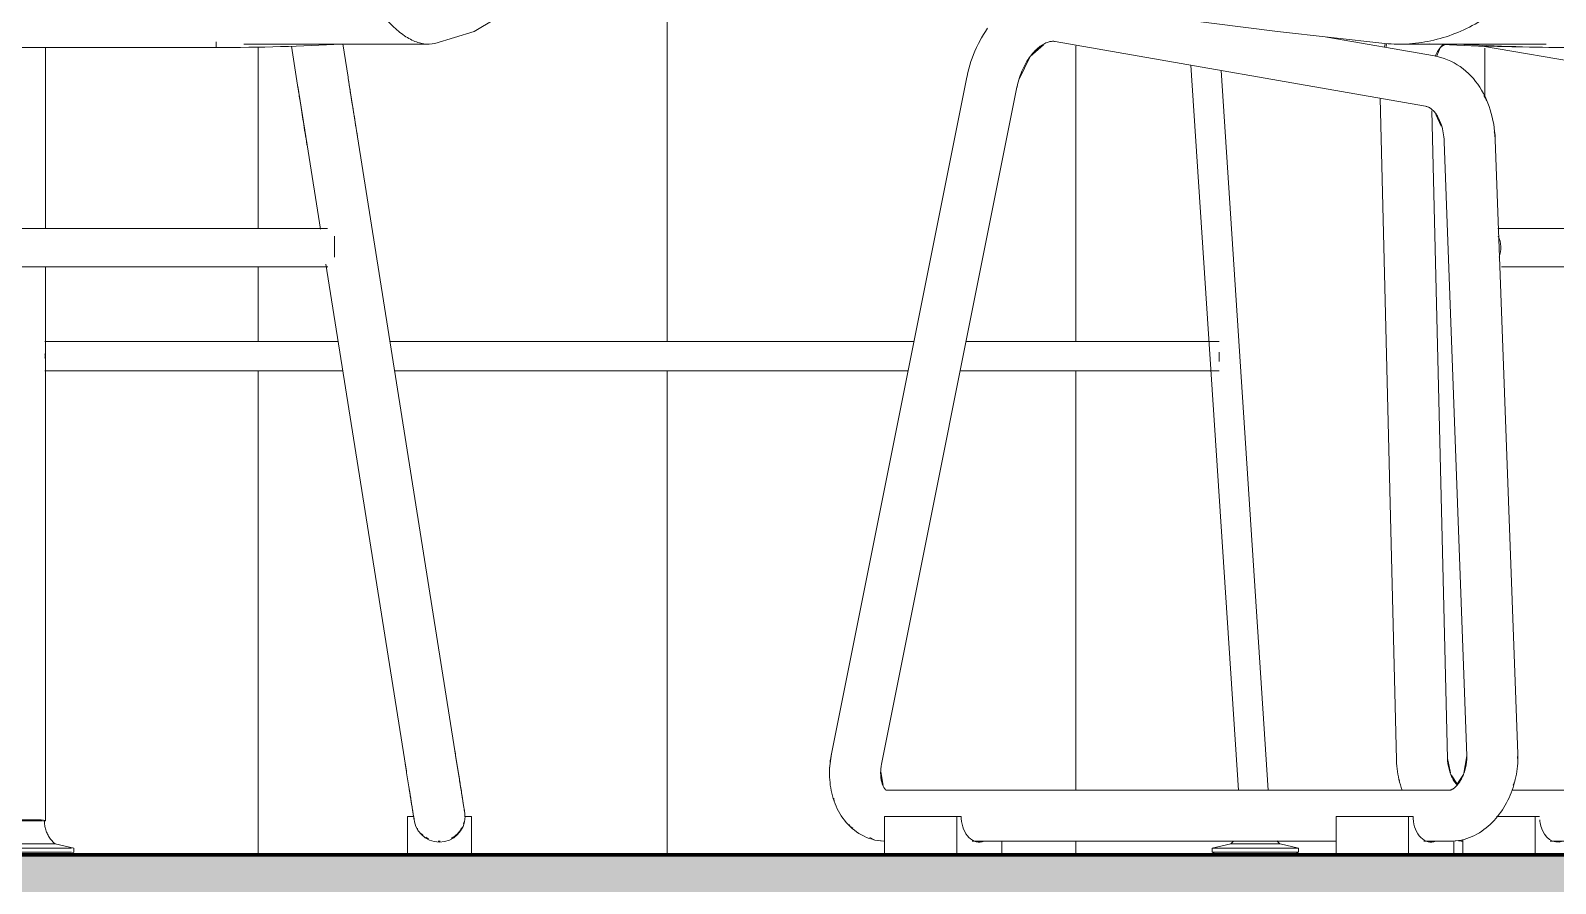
# Model space of a CAD drawing. Header units: inches. Extents: x 169 to 5088, y -73 to 356.
# Drawn here: x 291.43 to 321.26, y -0.56 to 16.12 of the extents above; entities that cross this region are included whole.
import ezdxf

# ---------------------------------------------------------------- set-up
doc = ezdxf.new("R2010")
doc.units = ezdxf.units.IN
doc.header["$MEASUREMENT"] = 0
for name, color, linetype, lineweight in [('A-WALL-PATT', 111, 'Continuous', 18), ('C-TOPO', 7, 'Continuous', 9), ('I-FURN', 30, 'Continuous', 9), ('I-FURN-PNLS', 30, 'Continuous', 9)]:
    doc.layers.add(name, color=color, linetype=linetype, lineweight=lineweight)

# ---------------------------------------------------------------- blocks, each defined once
blk = doc.blocks.new('Haworth_Pan-Table-Round - 59 dia-V12-Building Elevation - North')
at = {"layer": 'I-FURN-PNLS'}
for p, q in [((291.72, 12.25), (291.72, 15.788)), ((291.72, 12.25), (291.72, 15.788)), ((314.124, 15.442), (315.057, 1.264)), ((315.642, 1.264), (314.717, 15.339)), ((291.72, 0.669), (291.72, 11.5)), ((291.72, 10.03), (291.72, 11.5)), ((297.447, 10.04), (291.71, 10.04)), ((308.71, 10.04), (298.46, 10.04)), ((314.678, 10.04), (309.73, 10.04)), ((314.678, 9.828), (314.678, 9.754)), ((314.678, 9.754), (314.678, 9.649)), ((291.71, 9.468), (297.538, 9.468)), ((291.72, 0.669), (291.72, 9.478)), ((298.55, 9.468), (308.596, 9.468)), ((309.615, 9.468), (314.678, 9.468)), ((291.192, 0.669), (291.428, 0.669)), ((291.428, 0.669), (291.663, 0.669)), ((290.623, 0.134), (291.428, 0.134)), ((290.623, 0.051), (291.428, 0.051)), ((290.945, 0.216), (291.428, 0.216)), ((291.428, 0.216), (291.911, 0.216)), ((291.428, 0.134), (292.232, 0.134)), ((291.428, 0.051), (292.232, 0.051)), ((292.274, 0.134), (291.911, 0.216)), ((292.274, 0.134), (291.911, 0.216)), ((292.165, 0), (292.274, 0.051)), ((292.165, 0), (292.274, 0.051)), ((292.232, 0.134), (292.232, 0.134)), ((292.232, 0.051), (292.232, 0.051)), ((292.274, 0.051), (292.274, 0.134)), ((292.274, 0.051), (292.274, 0.134)), ((314.906, 0.216), (314.543, 0.134)), ((314.543, 0.134), (314.543, 0.051)), ((314.543, 0.134), (316.235, 0.134)), ((314.543, 0.051), (314.652, 0)), ((314.543, 0.051), (316.235, 0.051)), ((314.906, 0.216), (315.872, 0.216)), ((316.235, 0.134), (315.872, 0.216)), ((316.126, 0), (316.235, 0.051)), ((316.235, 0.051), (316.235, 0.134))]:
    blk.add_line(p, q, dxfattribs=at)
at = {"layer": 'I-FURN-PNLS', "flags": 128}
for points in [[(291.7, 0.669), (291.7, 0.646), (291.701, 0.623), (291.703, 0.601), (291.706, 0.578), (291.709, 0.555), (291.714, 0.533), (291.72, 0.511), (291.726, 0.489), (291.734, 0.467), (291.742, 0.445), (291.751, 0.424), (291.761, 0.404), (291.771, 0.383), (291.783, 0.363), (291.795, 0.344), (291.808, 0.325), (291.822, 0.307), (291.837, 0.289), (291.852, 0.272), (291.868, 0.255), (291.884, 0.239), (291.901, 0.224), (291.911, 0.216)], [(291.7, 0.646), (291.701, 0.623), (291.703, 0.601), (291.706, 0.578), (291.709, 0.555)], [(291.742, 0.445), (291.751, 0.424), (291.761, 0.404), (291.771, 0.383), (291.783, 0.363), (291.795, 0.344), (291.808, 0.325), (291.822, 0.307), (291.837, 0.289), (291.852, 0.272), (291.868, 0.255)], [(314.906, 0.216), (314.923, 0.231), (314.94, 0.247), (314.956, 0.263)], [(315.813, 0.272), (315.829, 0.255), (315.845, 0.239), (315.862, 0.224), (315.872, 0.216)]]:
    blk.add_lwpolyline(points, dxfattribs=at)
at = {"layer": 'I-FURN-PNLS'}
for start, end in [(0, 9.0479), (352.105, 360)]:
    blk.add_arc((291.428, 9.754), 0.286, start, end, dxfattribs=at)
for major_axis, start_param, end_param in [((-0.292, 0), 4.712389, 6.806784), ((0.292, 0), 5.759587, 7.853982), ((-0.292, 0), 2.879793, 3.141593)]:
    blk.add_ellipse((291.428, 0.669), major_axis=major_axis, ratio=0.065635, start_param=start_param, end_param=end_param, dxfattribs=at)
blk = doc.blocks.new('Haworth_Chair_Hi-Pad_Chair - Chair-V13-Building Elevation - North')
at = {"layer": 'I-FURN'}
for p, q in [((295.06, 15.899), (295.06, 15.788)), ((295.06, 15.788), (295.06, 15.899)), ((295.604, 15.852), (299.212, 15.852)), ((296.531, 15.812), (296.651, 15.053)), ((297.639, 15.21), (297.536, 15.859)), ((287.795, 15.788), (295.06, 15.788)), ((296.655, 15.03), (296.837, 13.884)), ((297.641, 15.199), (297.643, 15.186)), ((297.824, 14.041), (297.643, 15.186)), ((299.73, 2.034), (297.824, 14.041)), ((296.837, 13.884), (297.098, 12.236)), ((297.241, 12.25), (285.617, 12.25)), ((297.376, 12.1), (297.376, 11.687)), ((285.573, 11.5), (297.243, 11.5)), ((297.207, 11.55), (298.743, 1.877)), ((298.743, 1.877), (298.756, 1.796)), ((299.743, 1.953), (299.73, 2.034)), ((298.803, 0.75), (298.803, 0)), ((298.928, 0.75), (298.803, 0.75)), ((300.053, 0.75), (299.928, 0.75)), ((300.053, 0), (300.053, 0.75)), ((299.004, 0.498), (298.993, 0.515))]:
    blk.add_line(p, q, dxfattribs=at)
at = {"layer": 'I-FURN', "flags": 128}
for points in [[(300.51, 16.341), (300.108, 16.098), (299.336, 15.866)], [(296.651, 15.053), (296.653, 15.045), (296.654, 15.034), (296.656, 15.021), (296.659, 15.005), (296.662, 14.988), (296.665, 14.968), (296.668, 14.946), (296.672, 14.922), (296.676, 14.895), (296.681, 14.867), (296.686, 14.836), (296.691, 14.803), (296.696, 14.769), (296.702, 14.733), (296.708, 14.694), (296.715, 14.654), (296.721, 14.612), (296.728, 14.569), (296.735, 14.524), (296.743, 14.478), (296.75, 14.43), (296.758, 14.38), (296.766, 14.33), (296.774, 14.278), (296.783, 14.225), (296.791, 14.171), (296.8, 14.116), (296.809, 14.061), (296.818, 14.004), (296.827, 13.947), (296.836, 13.889), (296.837, 13.884)], [(297.824, 14.041), (297.815, 14.099), (297.806, 14.156), (297.797, 14.213), (297.788, 14.268), (297.78, 14.323), (297.771, 14.377), (297.763, 14.43), (297.754, 14.482), (297.746, 14.533), (297.739, 14.582), (297.731, 14.63), (297.723, 14.677), (297.716, 14.722), (297.709, 14.766), (297.703, 14.807), (297.696, 14.848), (297.69, 14.886), (297.684, 14.923), (297.679, 14.957), (297.674, 14.99), (297.669, 15.021), (297.664, 15.05), (297.66, 15.076), (297.656, 15.101), (297.653, 15.123), (297.65, 15.143), (297.647, 15.161), (297.644, 15.176), (297.642, 15.19), (297.64, 15.201), (297.639, 15.209), (297.639, 15.21)], [(298.743, 1.877), (298.749, 1.838), (298.755, 1.799), (298.761, 1.76), (298.768, 1.72), (298.774, 1.681), (298.78, 1.642), (298.786, 1.602), (298.793, 1.563), (298.799, 1.524), (298.805, 1.485), (298.811, 1.446), (298.817, 1.408), (298.823, 1.37), (298.829, 1.333), (298.835, 1.296), (298.841, 1.26), (298.846, 1.224), (298.852, 1.19), (298.857, 1.156), (298.862, 1.122), (298.868, 1.09), (298.873, 1.059), (298.877, 1.028), (298.882, 0.999), (298.887, 0.971), (298.891, 0.944), (298.895, 0.918), (298.899, 0.893), (298.903, 0.87), (298.906, 0.848), (298.909, 0.827), (298.913, 0.807), (298.915, 0.789), (298.918, 0.772), (298.92, 0.757), (298.923, 0.743), (298.925, 0.731), (298.926, 0.72), (298.928, 0.711), (298.929, 0.703), (298.93, 0.697), (298.931, 0.693), (298.931, 0.69), (298.931, 0.688), (298.931, 0.688)], [(299.919, 0.845), (299.919, 0.846), (299.919, 0.848), (299.918, 0.852), (299.917, 0.858), (299.916, 0.865), (299.915, 0.873), (299.913, 0.883), (299.911, 0.895), (299.909, 0.908), (299.907, 0.923), (299.904, 0.939), (299.901, 0.957), (299.898, 0.976), (299.895, 0.996), (299.892, 1.017), (299.888, 1.04), (299.884, 1.065), (299.88, 1.09), (299.876, 1.117), (299.871, 1.145), (299.867, 1.173), (299.862, 1.203), (299.857, 1.234), (299.852, 1.266), (299.847, 1.299), (299.842, 1.333), (299.836, 1.367), (299.831, 1.402), (299.825, 1.438), (299.819, 1.475), (299.813, 1.512), (299.807, 1.549), (299.801, 1.588), (299.795, 1.626), (299.789, 1.665), (299.783, 1.704), (299.776, 1.743), (299.77, 1.782), (299.764, 1.822), (299.758, 1.861), (299.751, 1.901), (299.745, 1.94), (299.739, 1.979), (299.733, 2.018), (299.73, 2.034)], [(299.743, 1.953), (299.749, 1.914), (299.756, 1.874), (299.762, 1.835), (299.768, 1.795), (299.774, 1.756), (299.781, 1.717), (299.787, 1.677), (299.793, 1.639), (299.799, 1.6), (299.805, 1.562), (299.811, 1.524), (299.817, 1.487), (299.823, 1.45), (299.829, 1.414), (299.834, 1.378), (299.84, 1.344), (299.845, 1.31), (299.851, 1.277), (299.856, 1.245), (299.861, 1.213), (299.865, 1.183), (299.87, 1.154), (299.874, 1.126), (299.879, 1.099), (299.883, 1.073), (299.887, 1.048), (299.89, 1.025), (299.894, 1.003), (299.897, 0.982)], [(298.783, 1.626), (298.776, 1.665), (298.77, 1.705), (298.764, 1.744), (298.758, 1.783)], [(298.897, 0.908), (298.892, 0.933), (298.888, 0.96), (298.884, 0.988), (298.879, 1.017), (298.875, 1.047), (298.87, 1.078), (298.865, 1.109), (298.859, 1.142), (298.854, 1.176), (298.849, 1.21), (298.843, 1.246), (298.837, 1.281)], [(298.921, 0.752), (298.919, 0.766), (298.916, 0.782), (298.914, 0.8), (298.911, 0.819), (298.907, 0.839), (298.904, 0.861), (298.9, 0.884)], [(299.911, 0.646), (299.905, 0.627), (299.899, 0.608)], [(299.912, 0.887), (299.914, 0.876), (299.915, 0.867), (299.917, 0.86), (299.918, 0.854), (299.918, 0.849), (299.919, 0.846), (299.919, 0.845), (299.919, 0.845)], [(299.919, 0.845), (299.922, 0.825), (299.924, 0.805), (299.925, 0.785), (299.925, 0.765), (299.925, 0.745)], [(299.11, 0.379), (299.095, 0.392), (299.08, 0.405), (299.066, 0.419)], [(299.211, 0.315), (299.193, 0.324), (299.176, 0.333), (299.159, 0.344)], [(299.868, 0.535), (299.858, 0.517), (299.848, 0.5), (299.837, 0.483), (299.825, 0.467), (299.813, 0.451), (299.8, 0.436), (299.787, 0.421), (299.773, 0.407), (299.758, 0.393), (299.743, 0.38), (299.727, 0.368), (299.711, 0.356), (299.694, 0.345), (299.677, 0.335), (299.66, 0.325)], [(299.444, 0.267), (299.424, 0.267), (299.404, 0.267)]]:
    blk.add_lwpolyline(points, dxfattribs=at)
at = {"layer": 'I-FURN'}
blk.add_arc((299.428, 0.75), 0.5, 180, 360, dxfattribs=at)
blk.add_ellipse((295.06, 16.317), major_axis=(5.061, 0), ratio=0.104528, start_param=4.712389, end_param=5.215497, dxfattribs=at)
blk.add_open_spline([(299.336, 15.866), (299.266, 15.85), (299.123, 15.845), (298.892, 15.921), (298.653, 16.072), (298.496, 16.222), (298.418, 16.308)], degree=3, dxfattribs=at)
blk = doc.blocks.new('Haworth_Chair_Hi-Pad_Chair - Chair-V17-Building Elevation - North')
at = {"layer": 'I-FURN'}
for p, q in [((309.999, 15.921), (309.982, 15.871)), ((317.962, 15.865), (317.943, 15.788)), ((318.948, 15.612), (318.915, 15.619)), ((318.916, 14.48), (319.023, 14.251)), ((307.061, 1.696), (307.095, 1.973)), ((319.203, 1.602), (319.147, 1.887)), ((319.467, 1.598), (319.524, 1.937)), ((320.514, 1.882), (320.523, 1.974)), ((308.105, 1.356), (308.064, 1.621)), ((319.343, 1.375), (319.218, 1.567)), ((319.328, 1.375), (319.458, 1.575)), ((315.057, 1.267), (308.209, 1.267)), ((318.264, 1.267), (315.642, 1.267)), ((318.206, 1.439), (318.201, 1.472)), ((321.684, 1.267), (320.408, 1.267)), ((307.15, 1.046), (307.141, 1.112)), ((307.945, 0.291), (307.849, 0.343)), ((307.945, 0.291), (308.133, 0.27)), ((310.431, 0.267), (314.945, 0.267)), ((315.833, 0.267), (316.972, 0.267))]:
    blk.add_line(p, q, dxfattribs=at)
at = {"layer": 'I-FURN', "flags": 128}
for points in [[(311.245, 15.843), (310.986, 15.613), (310.763, 15.157)], [(319.093, 15.846), (319.013, 15.793), (318.929, 15.612)], [(319.859, 14.847), (319.894, 14.8), (319.908, 14.746)], [(320.062, 14.142), (320.076, 14.089), (320.082, 13.981)], [(320.431, 1.364), (320.466, 1.439), (320.469, 1.472)], [(307.516, 0.525), (307.46, 0.555), (307.434, 0.595)]]:
    blk.add_lwpolyline(points, dxfattribs=at)
blk = doc.blocks.new('Haworth_Chair_Hi-Pad_Chair - Chair-V18-Building Elevation - North')
at = {"layer": 'I-FURN'}
for p, q in [((311.475, 15.905), (318.718, 14.639)), ((318.89, 15.624), (316.79, 15.991)), ((318.202, 15.852), (321.076, 15.852)), ((319.831, 15.812), (326.807, 14.638)), ((318.948, 15.612), (318.89, 15.624)), ((320.404, 15.799), (321.174, 15.79)), ((309.744, 15.206), (307.095, 1.973)), ((308.076, 1.776), (310.725, 15.01)), ((317.832, 14.794), (318.147, 1.862)), ((318.729, 14.637), (318.718, 14.639)), ((319.147, 1.887), (318.839, 14.548)), ((319.083, 13.944), (319.524, 1.937)), ((320.523, 1.974), (320.082, 13.981)), ((328.306, 12.25), (320.131, 12.25)), ((320.201, 11.5), (328.306, 11.5)), ((308.163, 1.267), (308.163, 1.267)), ((319.198, 1.267), (308.163, 1.267)), ((330.506, 1.267), (320.408, 1.267)), ((308.133, 0), (308.133, 0.75)), ((308.133, 0.75), (309.547, 0.75)), ((309.636, 0.75), (309.547, 0.75)), ((309.547, 0.75), (309.547, 0)), ((316.972, 0), (316.972, 0.75)), ((316.972, 0.75), (318.386, 0.75)), ((318.475, 0.75), (318.386, 0.75)), ((318.386, 0.75), (318.386, 0)), ((320.105, 0.75), (320.861, 0.75)), ((320.861, 0.75), (320.861, 0)), ((320.95, 0.75), (320.861, 0.75)), ((319.447, 0), (319.447, 0.303)), ((309.849, 0.267), (316.972, 0.267)), ((310.431, 0), (310.431, 0.273)), ((318.687, 0.267), (319.198, 0.267)), ((319.27, 0), (319.27, 0.275)), ((321.159, 0.267), (328.286, 0.267))]:
    blk.add_line(p, q, dxfattribs=at)
at = {"layer": 'I-FURN', "flags": 128}
for points in [[(310.149, 16.163), (310.108, 16.103), (310.069, 16.042), (310.032, 15.98), (309.997, 15.916), (309.963, 15.851), (309.932, 15.785), (309.902, 15.718), (309.874, 15.65), (309.848, 15.581), (309.824, 15.511), (309.802, 15.441), (309.782, 15.37), (309.764, 15.298), (309.748, 15.226), (309.744, 15.206)], [(317.924, 15.866), (315.822, 16.098), (313.914, 16.341)], [(311.475, 15.905), (311.462, 15.907), (311.448, 15.909), (311.434, 15.909), (311.419, 15.909), (311.404, 15.907), (311.387, 15.905), (311.37, 15.902), (311.352, 15.898), (311.334, 15.892), (311.314, 15.885), (311.293, 15.877), (311.272, 15.867), (311.25, 15.855), (311.228, 15.842), (311.205, 15.827), (311.181, 15.811), (311.157, 15.793), (311.133, 15.773), (311.109, 15.751), (311.084, 15.728), (311.06, 15.703), (311.036, 15.676), (311.012, 15.647), (310.988, 15.617), (310.965, 15.585), (310.943, 15.552), (310.921, 15.518), (310.899, 15.482), (310.879, 15.445), (310.859, 15.406), (310.84, 15.367), (310.822, 15.326), (310.805, 15.285), (310.789, 15.242), (310.774, 15.199), (310.761, 15.156), (310.748, 15.112), (310.737, 15.067), (310.727, 15.022), (310.725, 15.01)], [(317.935, 15.866), (317.924, 15.832), (317.912, 15.793)], [(320.496, 15.798), (319.754, 15.814), (318.906, 15.851), (318.789, 15.858)], [(319.058, 15.839), (319.044, 15.826), (319.029, 15.811), (319.014, 15.794), (318.999, 15.776), (318.984, 15.756), (318.969, 15.734), (318.955, 15.711), (318.941, 15.685), (318.927, 15.658), (318.914, 15.63)], [(318.948, 15.612), (319.016, 15.595), (319.084, 15.574), (319.149, 15.549), (319.214, 15.52), (319.276, 15.488), (319.337, 15.452), (319.395, 15.414), (319.451, 15.372), (319.505, 15.327), (319.557, 15.28), (319.606, 15.231), (319.653, 15.179), (319.697, 15.125), (319.739, 15.069), (319.778, 15.011), (319.815, 14.952), (319.849, 14.891), (319.881, 14.828), (319.91, 14.764), (319.937, 14.699), (319.962, 14.633), (319.984, 14.566), (320.004, 14.497), (320.022, 14.428), (320.037, 14.358), (320.051, 14.288), (320.062, 14.216), (320.07, 14.145), (320.077, 14.072), (320.081, 14), (320.082, 13.981)], [(318.729, 14.637), (318.742, 14.633), (318.755, 14.629), (318.768, 14.624), (318.781, 14.619), (318.794, 14.612), (318.807, 14.604), (318.821, 14.595), (318.835, 14.584), (318.85, 14.572), (318.864, 14.559), (318.879, 14.544), (318.894, 14.528), (318.909, 14.509), (318.924, 14.489), (318.939, 14.468), (318.953, 14.444), (318.967, 14.419), (318.981, 14.392), (318.994, 14.363), (319.007, 14.333), (319.019, 14.301), (319.03, 14.268), (319.04, 14.233), (319.049, 14.197), (319.058, 14.159), (319.065, 14.12), (319.071, 14.08), (319.076, 14.04), (319.08, 13.998), (319.082, 13.955), (319.083, 13.944)], [(307.945, 0.291), (307.891, 0.305), (307.837, 0.322), (307.784, 0.342), (307.733, 0.365), (307.683, 0.39), (307.635, 0.419), (307.588, 0.449), (307.544, 0.482), (307.501, 0.517), (307.46, 0.554), (307.422, 0.593), (307.386, 0.634), (307.351, 0.676), (307.319, 0.719), (307.289, 0.763), (307.261, 0.809), (307.234, 0.856), (307.21, 0.903), (307.188, 0.952), (307.167, 1.001), (307.149, 1.051), (307.132, 1.101), (307.117, 1.152), (307.104, 1.204), (307.092, 1.256), (307.082, 1.309), (307.074, 1.361), (307.068, 1.414), (307.063, 1.468), (307.06, 1.521), (307.058, 1.575), (307.058, 1.628), (307.06, 1.682), (307.063, 1.736), (307.068, 1.79), (307.074, 1.843), (307.082, 1.896), (307.091, 1.95), (307.095, 1.973)], [(318.259, 1.265), (318.241, 1.316), (318.225, 1.367), (318.211, 1.419), (318.198, 1.472), (318.186, 1.524), (318.176, 1.577), (318.167, 1.631), (318.16, 1.684), (318.154, 1.738), (318.15, 1.791), (318.148, 1.845), (318.147, 1.862)], [(319.333, 1.366), (319.321, 1.38), (319.309, 1.396), (319.297, 1.413), (319.285, 1.431), (319.273, 1.449), (319.261, 1.469), (319.25, 1.489), (319.239, 1.511), (319.228, 1.532), (319.219, 1.555), (319.209, 1.578), (319.2, 1.602), (319.192, 1.626), (319.184, 1.651), (319.177, 1.676), (319.171, 1.701), (319.165, 1.727), (319.16, 1.752), (319.156, 1.778), (319.153, 1.803), (319.15, 1.829), (319.148, 1.854), (319.147, 1.879), (319.147, 1.887)], [(319.198, 0.267), (319.254, 0.268), (319.31, 0.273), (319.365, 0.28), (319.42, 0.291), (319.473, 0.304), (319.526, 0.32), (319.577, 0.338), (319.628, 0.359), (319.677, 0.382), (319.724, 0.407), (319.771, 0.434), (319.816, 0.463), (319.86, 0.494), (319.902, 0.527), (319.943, 0.561), (319.983, 0.596), (320.021, 0.633), (320.058, 0.672), (320.094, 0.711), (320.128, 0.752), (320.161, 0.794), (320.192, 0.837), (320.222, 0.881), (320.251, 0.926), (320.278, 0.972), (320.304, 1.019), (320.328, 1.067), (320.352, 1.115), (320.373, 1.165), (320.394, 1.214), (320.412, 1.265), (320.43, 1.316), (320.446, 1.367), (320.46, 1.419), (320.474, 1.472), (320.485, 1.524), (320.495, 1.577), (320.504, 1.631), (320.511, 1.684), (320.517, 1.738), (320.521, 1.791), (320.524, 1.845), (320.525, 1.899), (320.524, 1.952), (320.523, 1.974)], [(319.198, 1.267), (319.199, 1.267), (319.2, 1.267), (319.202, 1.267), (319.205, 1.268), (319.208, 1.268), (319.213, 1.27), (319.218, 1.272), (319.225, 1.274), (319.232, 1.278), (319.24, 1.282), (319.249, 1.287), (319.258, 1.293), (319.268, 1.3), (319.279, 1.308), (319.29, 1.318), (319.302, 1.328), (319.313, 1.339), (319.325, 1.352), (319.338, 1.366), (319.35, 1.38), (319.362, 1.396), (319.374, 1.413), (319.387, 1.431), (319.398, 1.449), (319.41, 1.469), (319.421, 1.489), (319.432, 1.511), (319.443, 1.532), (319.453, 1.555), (319.462, 1.578), (319.471, 1.602), (319.479, 1.626), (319.487, 1.651), (319.494, 1.676), (319.5, 1.701), (319.506, 1.727), (319.511, 1.752), (319.515, 1.778), (319.518, 1.803), (319.521, 1.829), (319.523, 1.854), (319.524, 1.879), (319.525, 1.903), (319.524, 1.928), (319.524, 1.937)], [(308.166, 1.266), (308.166, 1.266), (308.165, 1.266), (308.164, 1.267), (308.162, 1.268), (308.159, 1.27), (308.156, 1.273), (308.153, 1.276), (308.148, 1.281), (308.144, 1.286), (308.138, 1.292), (308.133, 1.3), (308.127, 1.309), (308.121, 1.319), (308.115, 1.33), (308.109, 1.342), (308.103, 1.355), (308.097, 1.37), (308.091, 1.386), (308.086, 1.402), (308.08, 1.42), (308.076, 1.439), (308.071, 1.459), (308.068, 1.479), (308.065, 1.501), (308.062, 1.523), (308.06, 1.546), (308.059, 1.569), (308.058, 1.593), (308.058, 1.618), (308.059, 1.642), (308.061, 1.668), (308.063, 1.693), (308.066, 1.718), (308.07, 1.744), (308.075, 1.769), (308.076, 1.776)], [(307.945, 0.291), (308.001, 0.28), (308.057, 0.272), (308.113, 0.268)], [(319.447, 0.267), (319.417, 0.268), (319.361, 0.273), (319.306, 0.28)]]:
    blk.add_lwpolyline(points, dxfattribs=at)
at = {"layer": 'I-FURN'}
for centre, major_axis, ratio, start_param, end_param in [((317.925, 16.317), (-5.047, 0.375), 0.073913, 1.855833, 2.358941), ((319.926, 11.875), (0, 0.375), 0.707107, 4.18879, 5.35851), ((309.989, 0.75), (0, 0.5), 0.707107, 1.570796, 1.642596), ((309.989, 0.75), (0, 0.5), 0.707107, 1.651354, 3.403392), ((318.828, 0.75), (0, 0.5), 0.707107, 1.570796, 1.651178), ((318.828, 0.75), (0, 0.5), 0.707107, 1.651354, 3.403392), ((321.303, 0.75), (0, 0.5), 0.707107, 1.695776, 1.953801), ((321.303, 0.75), (0, 0.5), 0.707107, 1.957443, 3.403392)]:
    blk.add_ellipse(centre, major_axis=major_axis, ratio=ratio, start_param=start_param, end_param=end_param, dxfattribs=at)
blk.add_open_spline([(319.796, 16.308), (319.652, 16.222), (319.355, 16.072), (318.885, 15.921), (318.403, 15.845), (318.083, 15.85), (317.924, 15.866)], degree=3, dxfattribs=at)

msp = doc.modelspace()

# ---------------------------------------------------------------- hatches: boundary and pattern name
at = {"layer": 'A-WALL-PATT', "lineweight": 9}
h = msp.add_hatch(dxfattribs=at)
h.set_pattern_fill('FP_1', color=256, style=0, pattern_type=2)
h.set_pattern_definition([(90, (-1424.126, -412.437), (-8, 5e-16), [])])
h.paths.add_polyline_path([(268.252, 0), (272.424, 0), (272.424, 0.269), (267.926, 0.247), (267.95, 0.209), (268.313, 0.134), (268.313, 0.051), (268.232, 0)], flags=0)
h.paths.add_polyline_path([(342.11, 0), (365.812, 0), (365.812, 141.617), (201.187, 141.617), (201.187, 129.47), (199.312, 129.47), (199.312, 0), (244.678, 0), (244.678, 0.269), (243.916, 0.296), (243.686, 0.35), (243.453, 0.446), (243.297, 0.546), (243.052, 0.759), (242.903, 0.953), (242.772, 1.191), (242.702, 1.486), (242.724, 2.223), (245.31, 14.36), (245.595, 14.865), (245.834, 15.116), (246.124, 15.339), (246.378, 15.468), (246.783, 15.595), (247.243, 15.662), (253.123, 16.387), (253.056, 16.488), (246.295, 15.796), (245.267, 15.817), (245.144, 15.932), (245.108, 15.944), (244.712, 16.085), (244.32, 16.308), (243.837, 16.742), (243.48, 17.284), (243.269, 17.898), (243.22, 18.545), (243.241, 19.395), (243.209, 20.555), (243.395, 24.208), (242.906, 26.589), (241.813, 30.331), (241.659, 31.242), (241.82, 31.388), (241.969, 31.464), (241.923, 31.704), (242.02, 31.697), (242.107, 31.47), (242.226, 31.476), (242.393, 31.419), (242.424, 31.418), (242.568, 30.939), (242.868, 30.953), (243.162, 30.863), (243.398, 30.69), (243.567, 30.442), (243.997, 29.038), (244.722, 26.548), (245.178, 24.117), (245.141, 24.116), (244.93, 20.32), (244.836, 20.079), (244.643, 19.849), (244.384, 19.696), (244.089, 19.639), (244.032, 18.503), (244.052, 18.134), (244.149, 17.777), (244.32, 17.449), (244.571, 17.149), (244.874, 16.917), (245.289, 16.741), (245.586, 16.675), (245.736, 16.675), (245.791, 16.97), (245.885, 17.16), (246.027, 17.327), (246.207, 17.455), (246.336, 17.518), (246.802, 17.59), (252.536, 18.192), (252.521, 18.581), (252.693, 24.202), (252.789, 24.224), (252.664, 25.334), (252.551, 27.06), (252.466, 27.88), (252.58, 29.092), (252.992, 30.213), (253.608, 31.018), (254.405, 31.525), (255.449, 31.707), (257.549, 31.703), (258.567, 31.525), (259.659, 30.955), (260.62, 30.111), (261.471, 28.972), (262.095, 27.705), (262.582, 26.071), (262.813, 24.879), (262.911, 24.177), (263.06, 24.161), (262.834, 18.747), (264.526, 18.886), (266.62, 18.966), (268.378, 18.966), (268.879, 26.438), (269.146, 27.284), (269.796, 27.892), (270.657, 28.113), (284.812, 28.113), (284.835, 28.164), (263.303, 28.164), (261.928, 28.727), (261.928, 29), (285.196, 29), (285.236, 29.092), (286.169, 30.223), (287.232, 31.003), (288.611, 31.533), (289.986, 31.707), (292.898, 31.703), (294.309, 31.525), (295.656, 30.98), (296.789, 30.129), (297.712, 29), (320.928, 29), (320.928, 28.703), (319.484, 28.164), (298.021, 28.164), (298.043, 28.113), (312.198, 28.103), (313.06, 27.892), (313.71, 27.284), (313.989, 26.4), (314.478, 18.966), (317.341, 18.937), (319.356, 18.809), (320.02, 18.779), (319.796, 24.161), (319.932, 24.176), (320.224, 25.842), (320.412, 26.578), (320.87, 27.977), (321.549, 29.23), (322.4, 30.276), (323.343, 31.051), (324.377, 31.543), (325.432, 31.707), (327.511, 31.699), (328.51, 31.488), (329.307, 30.955), (329.909, 30.129), (330.282, 29.025), (330.379, 27.707), (330.25, 26.336), (330.154, 25), (330.088, 24.202), (330.164, 24.182), (330.335, 18.191), (336.52, 17.518), (336.751, 17.399), (336.975, 17.154), (337.03, 17.071), (337.101, 16.866), (337.132, 16.675), (337.273, 16.675), (337.641, 16.758), (337.982, 16.917), (338.356, 17.234), (338.536, 17.449), (338.739, 17.898), (338.805, 18.15), (338.822, 18.545), (338.755, 19.64), (338.472, 19.696), (338.213, 19.849), (338.02, 20.079), (337.955, 20.215), (337.918, 20.431), (337.897, 20.528), (337.697, 24.118), (337.662, 24.118), (338.222, 26.917), (339.334, 30.523), (339.458, 30.69), (339.701, 30.867), (339.988, 30.953), (340.3, 30.98), (340.447, 31.418), (340.565, 31.442), (340.687, 31.477), (340.774, 31.492), (340.864, 31.706), (340.959, 31.703), (340.905, 31.456), (341.103, 31.338), (341.218, 31.217), (340.906, 29.777), (339.818, 26.05), (339.463, 24.162), (339.648, 20.13), (339.607, 19.098), (339.632, 18.503), (339.586, 17.898), (339.376, 17.284), (339.018, 16.742), (338.536, 16.308), (338.143, 16.085), (337.637, 15.881), (337.566, 15.788), (336.216, 15.814), (329.782, 16.461), (329.726, 16.376), (336.234, 15.562), (336.701, 15.359), (337.005, 15.131), (337.261, 14.865), (337.392, 14.66), (337.571, 14.281), (337.684, 13.836), (340.165, 1.938), (340.147, 1.379), (339.993, 1.013), (339.743, 0.697), (339.324, 0.408), (339.092, 0.328), (338.869, 0.288), (338.698, 0.269), (338.178, 0.25), (338.178, 0), (340.186, 0)], flags=0)
h.paths.add_polyline_path([(168.953, 0), (195.312, 0), (195.312, 129.47), (193.687, 129.47), (193.687, 141.617), (184.979, 141.63), (185.562, 155.63), (185.562, 180.095), (168.953, 180.095), (168.953, 13.487)], flags=0)
h.paths.add_polyline_path([(2101.937, 0), (2139.097, 0), (2139.097, 180.095), (2045.65, 180.095), (2045.65, 164.718), (2106.187, 164.718), (2106.187, 155.598), (2106.769, 141.63), (2045.812, 141.617), (2045.812, 0), (2045.937, 0)], flags=0)
h.paths.add_polyline_path([(336.178, 0), (336.178, 0.269), (330.584, 0.25), (330.584, 0), (334.414, 0)], flags=0)
h.paths.add_polyline_path([(328.286, 0), (328.286, 0.269), (325.678, 0.25), (325.678, 0), (326.719, 0)], flags=0)
h.paths.add_polyline_path([(323.678, 0), (323.678, 0.269), (321.745, 0.25), (321.745, 0), (323.092, 0)], flags=0)
h.paths.add_polyline_path([(319.277, 0), (319.447, 0), (319.436, 0.269), (319.27, 0.267), (319.27, 0)], flags=0)
h.paths.add_polyline_path([(316.072, 0), (316.972, 0), (316.972, 0.269), (315.846, 0.25), (315.872, 0.209), (316.235, 0.134), (316.235, 0.051), (316.073, 0)], flags=0)
h.paths.add_polyline_path([(316.018, 0), (316.018, 0.034), (315.91, 0)], flags=0)
h.paths.add_polyline_path([(314.706, 0), (314.69, 0.026), (314.704, 0.001)], flags=0)
h.paths.add_polyline_path([(314.706, 0), (314.543, 0.051), (314.543, 0.134), (314.916, 0.229), (314.916, 0.269), (310.431, 0.25), (310.431, 0), (314.704, 0)], flags=0)
h.paths.add_polyline_path([(314.76, 0), (314.797, 0.022), (314.733, 0.024)], flags=0)
h.paths.add_polyline_path([(292.057, 0), (292.057, 0.042), (292.02, 0)], flags=0)
h.paths.add_polyline_path([(308.133, 0), (308.108, 0.273), (307.899, 0.333), (307.684, 0.4), (307.54, 0.5), (307.29, 0.767), (307.13, 1.131), (307.06, 1.632), (307.146, 2.223), (308.596, 9.468), (298.55, 9.468), (299.909, 0.74), (299.824, 0.5), (299.734, 0.396), (299.483, 0.272), (299.298, 0.287), (299.204, 0.339), (299.116, 0.396), (299.074, 0.449), (299.013, 0.507), (298.976, 0.631), (298.941, 0.75), (298.866, 1.157), (298.758, 1.783), (297.505, 9.468), (291.71, 9.468), (291.681, 0.66), (291.669, 0.653), (291.833, 0.277), (291.911, 0.216), (291.925, 0.198), (292.232, 0.134), (292.232, 0.051), (292.087, 0), (298.803, 0), (298.821, 0.75), (298.928, 0.75), (298.973, 0.554), (299.056, 0.42), (299.153, 0.336), (299.264, 0.281), (299.298, 0.267), (299.428, 0.25), (299.652, 0.306), (299.768, 0.386), (299.842, 0.476), (299.888, 0.565), (299.919, 0.686), (299.928, 0.75), (300.053, 0.75), (300.053, 0), (308.108, 0)], flags=0)
h.paths.add_polyline_path([(274.748, 0), (282.803, 0), (282.803, 0.75), (282.928, 0.75), (282.98, 0.536), (283.053, 0.424), (283.135, 0.35), (283.227, 0.297), (283.298, 0.267), (283.428, 0.25), (283.652, 0.306), (283.768, 0.386), (283.847, 0.482), (283.904, 0.605), (283.846, 0.538), (283.735, 0.396), (283.6, 0.317), (283.324, 0.281), (283.135, 0.367), (283.074, 0.438), (283.023, 0.5), (282.995, 0.58), (282.961, 0.664), (282.965, 0.75), (282.953, 0.835), (283.02, 1.311), (283.11, 1.935), (284.305, 9.468), (274.26, 9.468), (275.79, 1.687), (275.784, 1.505), (275.726, 1.148), (275.565, 0.767), (275.348, 0.531), (275.171, 0.4), (274.979, 0.338), (274.722, 0.269), (274.722, 0)], flags=0)
h.paths.add_polyline_path([(263.586, 0), (263.586, 0.275), (263.509, 0.283), (263.409, 0.266), (263.419, 0), (263.509, 0)], flags=0)
h.paths.add_polyline_path([(265.884, 0), (266.701, 0.026), (266.621, 0.051), (266.645, 0.139), (266.994, 0.229), (266.994, 0.269), (265.884, 0.269)], flags=0)
h.paths.add_polyline_path([(266.946, 0), (266.814, 0.022), (266.838, 0)], flags=0)
h.paths.add_polyline_path([(268.096, 0), (268.096, 0.034), (268.046, 0)], flags=0)
h.paths.add_polyline_path([(284.053, 0), (290.724, 0.022), (290.623, 0.051), (290.623, 0.134), (290.945, 0.216), (291.087, 0.362), (291.175, 0.66), (291.136, 0.688), (291.136, 9.468), (285.318, 9.468), (283.957, 0.75), (284.053, 0.75), (284.053, 0.25)], flags=0)
h.paths.add_polyline_path([(259.763, 0), (261.111, 0), (261.111, 0.269), (259.178, 0.25), (259.178, 0), (259.38, 0)], flags=0)
h.paths.add_polyline_path([(257.178, 0), (257.178, 0.269), (254.57, 0.25), (254.57, 0)], flags=0)
h.paths.add_polyline_path([(290.799, 0), (290.848, 0.023), (290.777, 0.051), (290.796, 0.006)], flags=0)
h.paths.add_polyline_path([(251.684, 0), (252.272, 0), (252.272, 0.269), (246.678, 0.25), (246.678, 0), (251.673, 0)], flags=0)
h.paths.add_polyline_path([(262.348, 1.264), (262.436, 1.293), (262.391, 1.46), (262.381, 1.488), (262.336, 2.082), (262.674, 11.5), (260.063, 11.5), (261.241, 1.866), (261.232, 1.63), (261.204, 1.427), (261.181, 1.264), (262.34, 1.264)], flags=0)
h.paths.add_polyline_path([(338.262, 1.264), (338.747, 1.283), (339.095, 1.479), (339.177, 1.908), (336.627, 13.915), (336.31, 14.408), (335.773, 14.641), (326.262, 15.788), (326.001, 15.788), (327.228, 15.553), (327.638, 15.315), (327.89, 15.08), (328.097, 14.808), (328.193, 14.639), (328.344, 14.286), (328.473, 13.862), (331.602, 1.798), (331.589, 1.339), (331.601, 1.264), (334.414, 1.264)], flags=0)
h.paths.add_polyline_path([(274.637, 1.264), (274.671, 1.284), (274.755, 1.367), (274.812, 1.553), (274.796, 1.553), (274.771, 1.819), (273.24, 9.468), (268.338, 9.468), (267.799, 1.264), (274.45, 1.264)], flags=0)
h.paths.add_polyline_path([(318.262, 1.264), (318.189, 1.509), (318.144, 1.973), (317.825, 14.795), (314.717, 15.334), (315.67, 1.264), (318.261, 1.264)], flags=0)
h.paths.add_polyline_path([(313.62, 1.264), (315.057, 1.264), (314.517, 9.468), (309.615, 9.468), (308.049, 1.531), (308.086, 1.402), (308.156, 1.302), (308.218, 1.264), (313.549, 1.264)], flags=0)
h.paths.add_polyline_path([(328.643, 1.264), (330.486, 1.284), (330.571, 1.373), (330.604, 1.56), (330.601, 1.709), (330.567, 1.893), (328.045, 11.5), (323.8, 11.5), (322.608, 1.777), (322.743, 1.427), (322.816, 1.383), (323.092, 1.264), (326.719, 1.264)], flags=0)
h.paths.add_polyline_path([(320.469, 1.264), (321.682, 1.273), (321.647, 1.454), (321.623, 1.694), (321.639, 2.223), (322.793, 11.5), (320.173, 11.5), (320.508, 1.669), (320.432, 1.264)], flags=0)
h.paths.add_polyline_path([(252.492, 1.264), (259.834, 1.292), (260.138, 1.449), (260.162, 1.503), (260.254, 1.862), (259.055, 11.5), (254.799, 11.5), (252.232, 1.613), (252.29, 1.342), (252.403, 1.264), (252.468, 1.264)], flags=0)
h.paths.add_polyline_path([(252.316, 1.264), (252.326, 1.264), (252.311, 1.273)], flags=0)
h.paths.add_polyline_path([(267.185, 1.264), (267.215, 1.282), (268.111, 15.334), (265.023, 14.794), (264.673, 1.564), (264.623, 1.368), (264.611, 1.264), (267.175, 1.264)], flags=0)
h.paths.add_polyline_path([(251.283, 1.264), (251.258, 1.698), (251.322, 2.073), (251.375, 2.35), (254.54, 14.357), (254.693, 14.692), (254.953, 15.054), (255.285, 15.359), (255.646, 15.562), (255.887, 15.625), (256.855, 15.788), (256.3, 15.759), (246.995, 14.612), (246.485, 14.353), (246.428, 14.262), (246.182, 13.783), (243.674, 1.829), (243.803, 1.427), (244.157, 1.264), (251.26, 1.264)], flags=0)
h.paths.add_polyline_path([(263.523, 1.366), (263.609, 1.497), (263.684, 1.717), (263.712, 2.005), (264.003, 14.539), (263.905, 14.442), (263.829, 14.271), (263.773, 13.943), (263.352, 1.703), (263.487, 1.403), (263.515, 1.373)], flags=0)
h.paths.add_polyline_path([(319.334, 1.368), (319.415, 1.474), (319.459, 1.599), (319.512, 1.789), (319.519, 2.074), (319.046, 14.162), (318.996, 14.345), (318.887, 14.513), (318.839, 14.539), (319.181, 1.657), (319.317, 1.388)], flags=0)
h.paths.add_polyline_path([(272.277, 10.04), (273.126, 10.04), (272.049, 15.284), (272.021, 15.4), (271.76, 15.731), (271.607, 15.845), (271.473, 15.878), (271.299, 15.891), (268.731, 15.442), (268.376, 10.04), (272.199, 10.04)], flags=0)
h.paths.add_polyline_path([(307.716, 10.04), (308.71, 10.04), (309.811, 15.432), (309.92, 15.75), (310.166, 16.176), (310.358, 16.404), (310.64, 16.64), (310.943, 16.8), (310.978, 16.818), (309.12, 17.12), (308.613, 17.303), (308.534, 17.439), (308.489, 17.603), (308.347, 17.66), (308.217, 17.745), (308.257, 17.857), (308.51, 17.954), (308.552, 17.976), (308.647, 18.099), (308.747, 18.189), (309.229, 18.288), (309.407, 18.581), (309.583, 18.736), (309.865, 18.853), (310.271, 18.931), (310.709, 18.954), (311.327, 18.966), (313.893, 18.966), (313.41, 26.409), (313.155, 27.027), (312.779, 27.38), (312.198, 27.528), (298.206, 27.528), (298.365, 26.498), (298.382, 26.481), (298.509, 25.334), (298.534, 24.521), (298.545, 24.178), (298.41, 23.154), (298.377, 18.761), (299.003, 18.578), (299.35, 18.301), (299.516, 18.052), (299.564, 17.982), (299.867, 17.909), (300.134, 17.71), (300.201, 17.628), (300.305, 17.597), (300.482, 17.457), (300.513, 17.342), (300.502, 16.336), (300.085, 16.091), (299.297, 15.865), (298.418, 15.859), (297.538, 15.845), (298.46, 10.04), (307.709, 10.04)], flags=0)
h.paths.add_polyline_path([(309.986, 10.04), (314.48, 10.04), (314.113, 15.444), (311.463, 15.89), (311.198, 15.823), (311.13, 15.763), (310.99, 15.596), (310.84, 15.354), (310.707, 14.922), (309.744, 10.04), (309.89, 10.04)], flags=0)
h.paths.add_polyline_path([(285.886, 10.04), (291.146, 10.04), (291.136, 11.5), (285.64, 11.5), (285.413, 10.04), (285.825, 10.04)], flags=0)
h.paths.add_polyline_path([(296.655, 10.04), (297.443, 10.065), (297.187, 11.5), (291.71, 11.5), (291.72, 10.04), (295.935, 10.04)], flags=0)
h.paths.add_polyline_path([(276.212, 10.04), (284.396, 10.04), (285.313, 15.859), (283.52, 15.866), (282.689, 16.134), (282.346, 16.341), (282.374, 17.457), (282.624, 17.62), (282.684, 17.653), (282.771, 17.765), (283.013, 17.925), (283.318, 17.987), (283.412, 18.183), (283.617, 18.401), (284.084, 18.666), (284.481, 18.762), (284.438, 23.215), (284.311, 24.182), (284.347, 25.334), (284.507, 26.515), (284.51, 26.515), (284.649, 27.528), (270.623, 27.528), (270.032, 27.338), (269.639, 26.97), (269.452, 26.4), (268.963, 18.966), (272.499, 18.94), (272.999, 18.856), (273.196, 18.776), (273.362, 18.665), (273.446, 18.584), (273.558, 18.424), (273.632, 18.262), (274.125, 18.183), (274.35, 17.954), (274.457, 17.925), (274.605, 17.839), (274.638, 17.745), (274.389, 17.609), (274.355, 17.6), (274.243, 17.303), (274.217, 17.267), (273.58, 17.092), (271.962, 16.782), (272.126, 16.696), (272.458, 16.441), (272.695, 16.167), (272.88, 15.859), (272.997, 15.577), (273.16, 14.965), (274.146, 10.04), (275.76, 10.04)], flags=0)
h.paths.add_polyline_path([(296.97, 12.25), (297.096, 12.25), (296.531, 15.812), (295.06, 15.788), (291.71, 15.788), (291.72, 12.25), (296.91, 12.25)], flags=0)
h.paths.add_polyline_path([(322.886, 12.25), (323.249, 15.237), (319.617, 15.82), (319.054, 15.821), (318.978, 15.729), (318.932, 15.613), (319.228, 15.505), (319.512, 15.315), (319.658, 15.163), (319.819, 14.929), (319.915, 14.729), (320.016, 14.417), (320.074, 14.04), (320.084, 13.913), (320.159, 12.25), (322.871, 12.25)], flags=0)
h.paths.add_polyline_path([(327.861, 12.25), (327.354, 14.074), (327.246, 14.28), (327.071, 14.487), (326.948, 14.574), (326.719, 14.653), (324.241, 15.048), (323.893, 12.25), (327.815, 12.25)], flags=0)
h.paths.add_polyline_path([(255.409, 12.25), (258.962, 12.25), (258.586, 15.065), (255.954, 14.602), (255.851, 14.549), (255.692, 14.4), (255.516, 14.111), (255.35, 13.608), (254.995, 12.25), (255.396, 12.25)], flags=0)
h.paths.add_polyline_path([(262.697, 12.25), (262.71, 12.25), (262.813, 14.301), (262.936, 14.718), (263.11, 15.054), (263.472, 15.418), (263.828, 15.584), (263.939, 15.625), (263.802, 15.844), (263.732, 15.844), (262.881, 15.788), (259.594, 15.206), (259.621, 15.053), (259.97, 12.25), (262.674, 12.25)], flags=0)
h.paths.add_polyline_path([(286.201, 12.25), (291.146, 12.25), (291.136, 15.788), (286.317, 15.763), (285.786, 12.25), (286.195, 12.25)], flags=0)
h.paths.add_polyline_path([(264.908, 15.788), (265.646, 15.945), (264.886, 15.859)], flags=0)
h.paths.add_polyline_path([(317.923, 15.793), (317.924, 15.866), (317.122, 15.933), (317.913, 15.795)], flags=0)
at = {"layer": 'C-TOPO'}
h = msp.add_hatch(dxfattribs=at)
h.set_pattern_fill('FP_5', color=256, style=0, pattern_type=2)
h.set_pattern_definition([(0, (1941.997, 0), (16, 16), [16, -16]), (0, (1941.997, 6), (16, 16), [16, -16]), (0, (1941.997, 12), (16, 16), [16, -16]), (90, (1943.997, 14), (-16, 16), [16, -16]), (90, (1949.997, 14), (-16, 16), [16, -16]), (90, (1955.997, 14), (-16, 16), [16, -16])])
h.paths.add_polyline_path([(2139.097, -23.26), (2139.097, 0), (168.953, 0), (168.953, -23.26), (2015.963, -23.26)], flags=0)

# ---------------------------------------------------------------- linework, layer by layer
at = {"layer": 'C-TOPO', "lineweight": 80}
msp.add_line((168.953, 0), (893.629, 0), dxfattribs=at)
at = {"layer": 'C-TOPO'}
msp.add_line((893.63, 0), (168.953, 0), dxfattribs=at)

# ---------------------------------------------------------------- block references
at = {"layer": 'I-FURN'}
for name in ['Haworth_Chair_Hi-Pad_Chair - Chair-V13-Building Elevation - North', 'Haworth_Chair_Hi-Pad_Chair - Chair-V18-Building Elevation - North', 'Haworth_Chair_Hi-Pad_Chair - Chair-V17-Building Elevation - North']:
    msp.add_blockref(name, (0, 0), dxfattribs=at)
at = {"layer": 'I-FURN-PNLS'}
msp.add_blockref('Haworth_Pan-Table-Round - 59 dia-V12-Building Elevation - North', (0, 0), dxfattribs=at)

doc.saveas('drawing.dxf')
